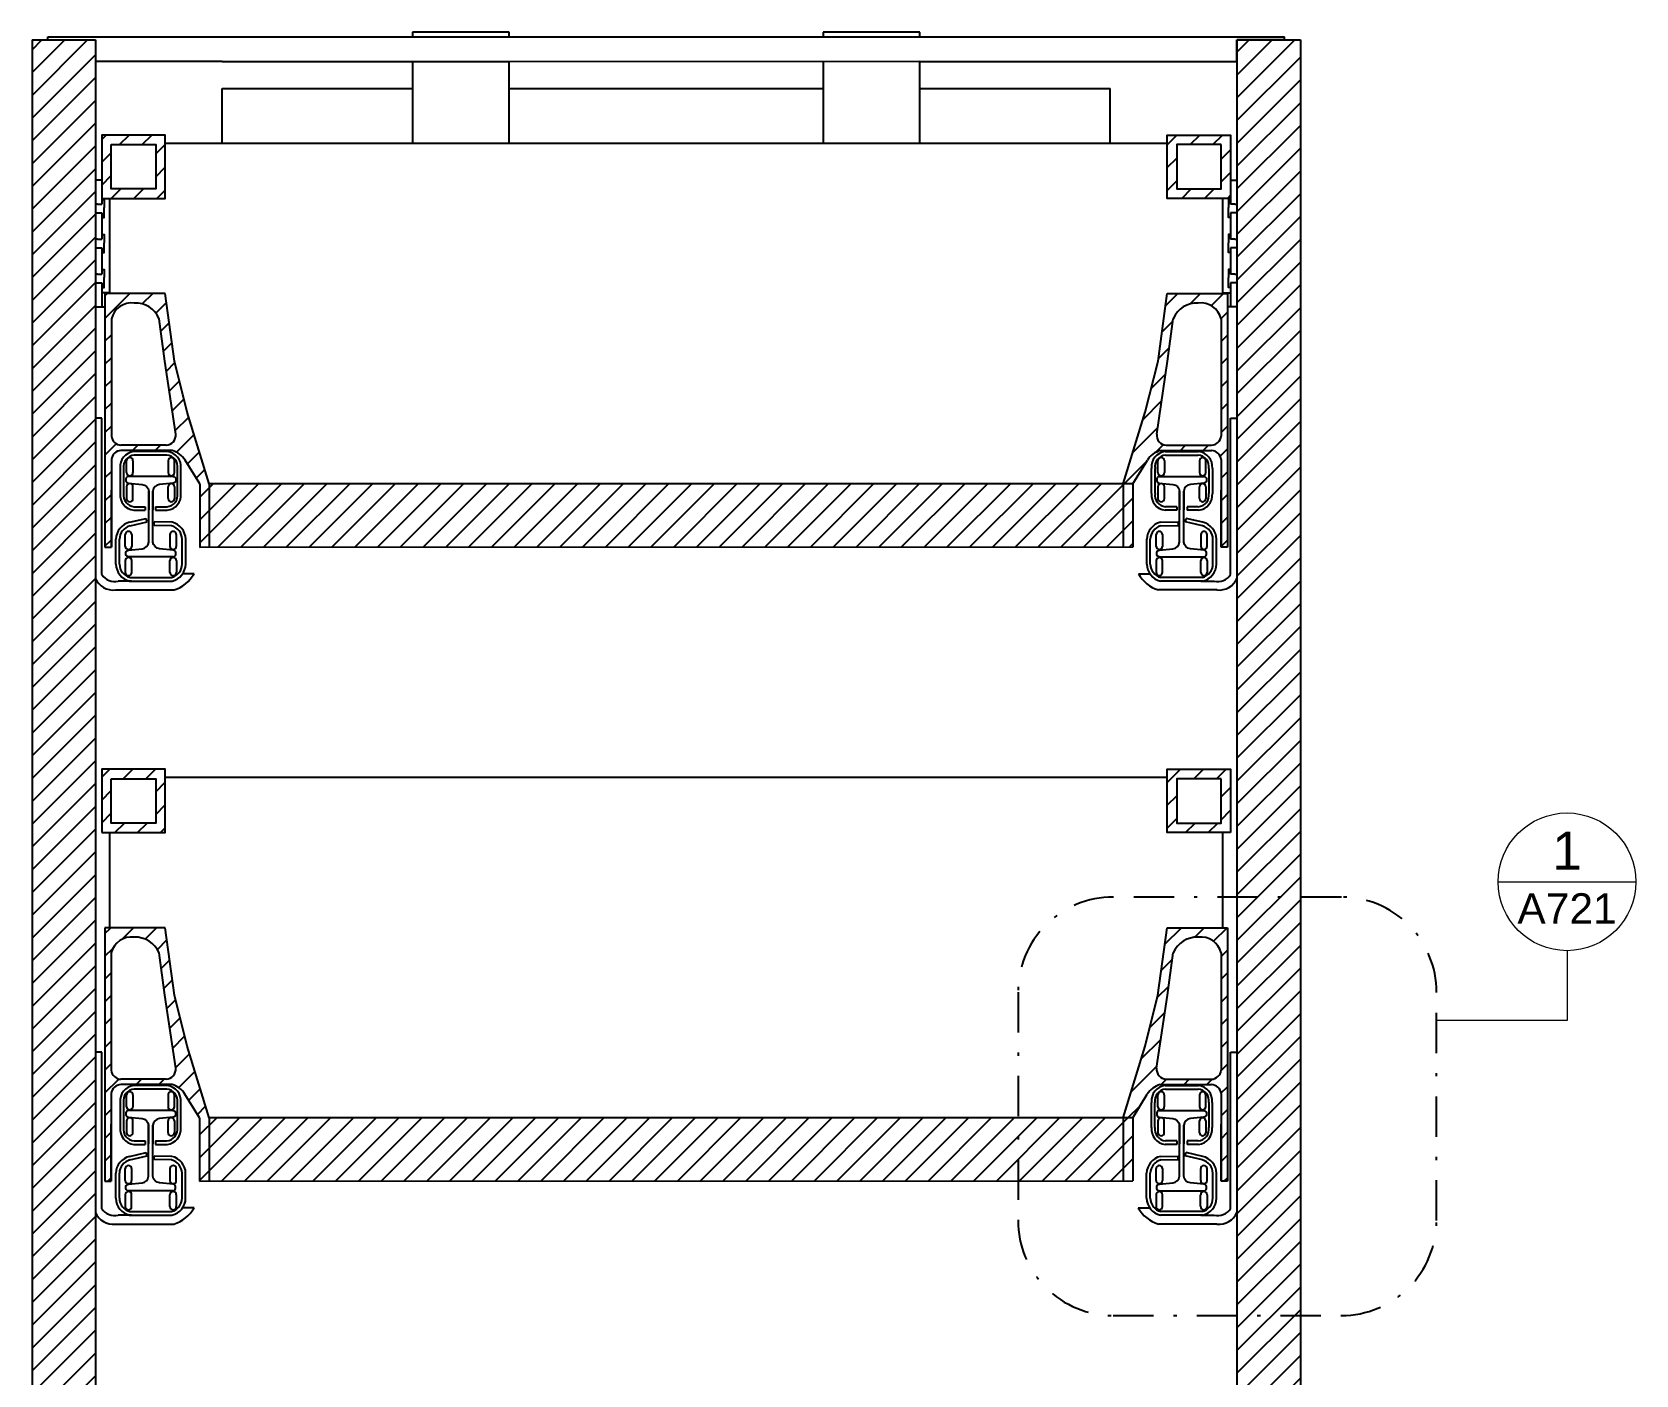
# Model space of a CAD drawing. Header units: millimetres. Extents: x 2635 to 3387, y 827 to 1078.
# Drawn here: x 2817.8 to 2868.4, y 959.9 to 1002.2 of the extents above; entities that cross this region are included whole.
import ezdxf
from ezdxf.enums import TextEntityAlignment as Align

# ---------------------------------------------------------------- set-up
doc = ezdxf.new("R2010")
doc.units = ezdxf.units.MM
doc.linetypes.add('TRATTOPUNTO', pattern=[25.4, 12.7, -6.35, 0, -6.35])
doc.layers.add('A-ANNO-SYMB', color=3, linetype='Continuous', lineweight=15)
for name, color, linetype in [('FINESTRE', 4, 'Continuous'), ('G-ANNO-LOGO', 3, 'Continuous'), ('linee sezionate', 4, 'Continuous'), ('prospetti', 2, 'Continuous'), ('simboli tratteggiati', 1, 'Continuous'), ('viti', 5, 'Continuous')]:
    doc.layers.add(name, color=color, linetype=linetype)
doc.styles.add('ARIAL', font='arial.ttf')
doc.styles.get("Standard").update_dxf_attribs({"font": 'arial.ttf'})

# ---------------------------------------------------------------- blocks, each defined once
blk = doc.blocks.new('DETAGLI')
at = {"layer": 'A-ANNO-SYMB', "linetype": 'Continuous'}
blk.add_line((486.66, 356.17), (504.76, 356.17), dxfattribs=at)
blk.add_circle((495.71, 356.17), 9.05, dxfattribs=at)
for tag, p in [('TAVOLA', (495.71, 362.76)), ('SEZIONE', (495.71, 354.67))]:
    blk.add_attdef(tag, text='', height=5, dxfattribs=at).set_placement(p, align=Align.TOP_CENTER)

msp = doc.modelspace()

# ---------------------------------------------------------------- hatches: boundary and pattern name
at = {"layer": 'G-ANNO-LOGO'}
h = msp.add_hatch(dxfattribs=at)
h.set_pattern_fill('ANSI31', color=256, scale=0.16)
h.paths.add_polyline_path([(2819.844, 1001.989), (2817.846, 1001.989), (2817.846, 921.989), (2819.844, 921.989)])
h = msp.add_hatch(dxfattribs=at)
h.set_pattern_fill('ANSI31', color=256, scale=0.16)
h.paths.add_polyline_path([(2855.846, 918.726), (2855.182, 918.726, -0.414214), (2853.439, 920.469), (2853.439, 921.989), (2852.563, 921.989), (2852.563, 912.972), (2855.846, 912.972)])
h.paths.add_polyline_path([(2823.129, 921.989), (2819.846, 921.989), (2819.846, 912.968), (2823.129, 912.968)])
h.paths.add_polyline_path([(2855.846, 921.989), (2853.439, 921.989), (2853.439, 920.469, 0.414214), (2855.182, 918.726), (2855.846, 918.726)])
h.paths.add_polyline_path([(2855.846, 923.99), (2853.439, 923.99), (2853.439, 921.989), (2855.846, 921.989)])
h.paths.add_polyline_path([(2857.846, 926.398), (2855.846, 926.398), (2855.846, 921.989), (2857.846, 921.989)])
h.paths.add_polyline_path([(2853.439, 923.99), (2819.846, 923.989), (2819.846, 921.989), (2823.129, 921.989), (2853.439, 921.989)])
h.paths.add_polyline_path([(2852.259, 927.989), (2823.432, 927.989), (2823.432, 925.989), (2852.259, 925.999)])
h.paths.add_polyline_path([(2852.252, 947.989), (2823.425, 947.989), (2823.425, 945.989), (2852.252, 945.999)])
h.paths.add_polyline_path([(2848.94, 967.989), (2823.43, 967.989), (2823.43, 965.989), (2848.94, 965.998)])
h.paths.add_polyline_path([(2852.259, 987.989), (2823.432, 987.989), (2823.432, 985.989), (2852.259, 985.999)])
h.paths.add_polyline_path([(2822.045, 998.989), (2820.045, 998.989), (2820.045, 996.989), (2822.045, 996.989)])
h.paths.add_polyline_path([(2821.745, 998.689), (2821.745, 997.289), (2820.345, 997.289), (2820.345, 998.689)], flags=16)
h.paths.add_polyline_path([(2855.645, 998.989), (2853.645, 998.989), (2853.645, 996.989), (2855.645, 996.989), (2855.645, 997.203)])
h.paths.add_polyline_path([(2855.345, 998.689), (2855.345, 997.289), (2853.945, 997.289), (2853.945, 998.689)], flags=16)
h.paths.add_polyline_path([(2853.423, 989.04), (2855.043, 989.04, -0.372092), (2855.345, 988.754), (2855.345, 985.989), (2855.545, 985.989), (2855.545, 993.989), (2853.645, 993.989), (2853.355, 991.856), (2852.954, 990.25), (2852.259, 987.989), (2852.559, 987.989), (2853.019, 988.733, -0.187371)])
h.paths.add_polyline_path([(2853.313, 989.557), (2853.655, 991.856), (2853.837, 993.198, -0.314602), (2854.624, 993.689, -0.378404), (2855.345, 993.198), (2855.345, 989.493, -0.372092), (2855.043, 989.207), (2853.616, 989.207, -0.430278)], flags=16)
h.paths.add_polyline_path([(2852.559, 987.989), (2852.259, 987.989), (2852.259, 985.999), (2852.559, 986)], flags=17)
h.paths.add_polyline_path([(2822.737, 990.25), (2822.336, 991.856), (2822.046, 993.989), (2820.146, 993.989), (2820.146, 985.989), (2820.346, 985.989), (2820.346, 988.754, -0.372092), (2820.649, 989.04), (2822.268, 989.04, -0.18636), (2822.671, 988.736), (2823.132, 987.989), (2823.132, 985.989), (2823.432, 985.989), (2823.432, 987.989)])
h.paths.add_polyline_path([(2822.076, 989.207), (2820.649, 989.207, -0.372092), (2820.346, 989.493), (2820.346, 993.198, -0.378404), (2821.067, 993.689, -0.314602), (2821.854, 993.198), (2822.036, 991.856), (2822.378, 989.557, -0.430278)], flags=16)
h.paths.add_polyline_path([(2855.645, 978.989), (2853.645, 978.989), (2853.645, 976.989), (2855.645, 976.989)])
h.paths.add_polyline_path([(2855.345, 978.689), (2855.345, 977.289), (2853.945, 977.289), (2853.945, 978.689)], flags=16)
h.paths.add_polyline_path([(2822.045, 978.989), (2820.045, 978.989), (2820.045, 976.989), (2822.045, 976.989)])
h.paths.add_polyline_path([(2820.345, 978.689), (2821.745, 978.689), (2821.745, 977.289), (2820.345, 977.289)], flags=16)
h.paths.add_polyline_path([(2822.736, 970.25), (2822.334, 971.856), (2822.045, 973.989), (2820.145, 973.989), (2820.145, 965.989), (2820.345, 965.989), (2820.345, 968.754, -0.372092), (2820.647, 969.04), (2822.266, 969.04, -0.18636), (2822.669, 968.736), (2823.13, 967.989), (2823.13, 965.989), (2823.43, 965.989), (2823.43, 967.989)])
h.paths.add_polyline_path([(2822.074, 969.207), (2820.647, 969.207, -0.372092), (2820.345, 969.493), (2820.345, 973.198, -0.378404), (2821.065, 973.689, -0.314602), (2821.852, 973.198), (2822.034, 971.856), (2822.376, 969.557, -0.430278)], flags=16)
h.paths.add_polyline_path([(2852.257, 967.989), (2848.94, 967.989), (2848.94, 965.998), (2852.257, 965.999)])
h.paths.add_polyline_path([(2852.557, 967.989), (2852.257, 967.989), (2852.257, 965.999), (2852.557, 966)])
h.paths.add_polyline_path([(2855.538, 953.989), (2853.638, 953.989), (2853.348, 951.856), (2852.947, 950.25), (2852.252, 947.989), (2852.552, 947.989), (2853.012, 948.733, -0.187371), (2853.416, 949.04), (2855.007, 949.04, -0.398329), (2855.338, 948.754), (2855.338, 945.989), (2855.538, 945.989)])
h.paths.add_polyline_path([(2853.306, 949.557), (2853.648, 951.856), (2853.83, 953.198, -0.314602), (2854.617, 953.689, -0.378404), (2855.338, 953.198), (2855.338, 949.493, -0.372092), (2855.036, 949.207), (2853.609, 949.207, -0.430278)], flags=16)
h.paths.add_polyline_path([(2852.552, 947.989), (2852.252, 947.989), (2852.252, 947.989), (2852.252, 945.999), (2852.552, 946)])
h.paths.add_polyline_path([(2822.731, 950.25), (2822.329, 951.856), (2822.04, 953.989), (2820.14, 953.989), (2820.14, 945.989), (2820.34, 945.989), (2820.34, 948.754, -0.372092), (2820.642, 949.04), (2822.261, 949.04, -0.18636), (2822.664, 948.736), (2823.125, 947.989), (2823.125, 945.989), (2823.425, 945.989), (2823.425, 947.989)])
h.paths.add_polyline_path([(2822.371, 949.557, -0.430278), (2822.069, 949.207), (2820.642, 949.207, -0.372092), (2820.34, 949.493), (2820.34, 953.198, -0.378404), (2821.06, 953.689, -0.314602), (2821.847, 953.198), (2822.029, 951.856)], flags=16)
h.paths.add_polyline_path([(2822.046, 958.989), (2820.046, 958.989), (2820.046, 956.989), (2822.046, 956.989)])
h.paths.add_polyline_path([(2820.346, 958.689), (2821.746, 958.689), (2821.746, 957.289), (2820.346, 957.289)], flags=16)
h.paths.add_polyline_path([(2855.646, 958.989), (2853.646, 958.989), (2853.646, 956.989), (2855.646, 956.989)])
h.paths.add_polyline_path([(2855.346, 957.289), (2853.946, 957.289), (2853.946, 958.689), (2855.346, 958.689)], flags=16)
h.paths.add_polyline_path([(2855.646, 938.989), (2853.646, 938.989), (2853.646, 936.989), (2855.646, 936.989)])
h.paths.add_polyline_path([(2853.946, 938.689), (2855.346, 938.689), (2855.346, 937.289), (2853.946, 937.289)], flags=16)
h.paths.add_polyline_path([(2822.046, 938.989), (2820.046, 938.989), (2820.046, 936.989), (2822.046, 936.989)])
h.paths.add_polyline_path([(2820.346, 938.689), (2821.746, 938.689), (2821.746, 937.289), (2820.346, 937.289)], flags=16)
h.paths.add_polyline_path([(2822.737, 930.25), (2822.336, 931.856), (2822.046, 933.989), (2820.146, 933.989), (2820.146, 925.989), (2820.346, 925.989), (2820.346, 928.754, -0.372092), (2820.649, 929.04), (2822.268, 929.04, -0.18636), (2822.671, 928.736), (2823.132, 927.989), (2823.132, 925.989), (2823.432, 925.989), (2823.432, 927.989)])
h.paths.add_polyline_path([(2822.076, 929.207), (2820.649, 929.207, -0.372092), (2820.346, 929.493), (2820.346, 933.198, -0.378404), (2821.067, 933.689, -0.314602), (2821.854, 933.198), (2822.036, 931.856), (2822.378, 929.557, -0.430278)], flags=16)
h.paths.add_polyline_path([(2852.559, 927.989), (2852.259, 927.989), (2852.259, 925.999), (2852.559, 926)])
h.paths.add_polyline_path([(2855.545, 933.989), (2853.645, 933.989), (2853.355, 931.856), (2852.954, 930.25), (2852.259, 927.989), (2852.559, 927.989), (2853.019, 928.733, -0.187371), (2853.423, 929.04), (2855.014, 929.04, -0.398329), (2855.345, 928.754), (2855.345, 926.398), (2855.545, 926.398)])
h.paths.add_polyline_path([(2853.313, 929.557), (2853.655, 931.856), (2853.837, 933.198, -0.314602), (2854.624, 933.689, -0.378404), (2855.345, 933.198), (2855.345, 929.493, -0.372092), (2855.043, 929.207), (2853.616, 929.207, -0.430278)], flags=16)
h.paths.add_polyline_path([(2857.846, 961.756), (2855.845, 961.756), (2855.846, 926.398), (2857.846, 926.398)])
h.paths.add_polyline_path([(2857.846, 974.956), (2855.845, 974.956), (2855.845, 961.756), (2857.846, 961.756)])
h.paths.add_polyline_path([(2857.846, 1001.989), (2855.846, 1001.989), (2855.846, 1001.313), (2855.844, 997.455), (2855.844, 990.062), (2855.845, 990.062), (2855.845, 985.008), (2855.845, 974.956), (2857.846, 974.956)])
h = msp.add_hatch(dxfattribs=at)
h.set_pattern_fill('ANSI31', color=256, scale=0.16)
h.paths.add_polyline_path([(2855.543, 973.989), (2853.643, 973.989), (2853.353, 971.856), (2852.952, 970.25), (2852.257, 967.989), (2852.557, 967.989), (2853.017, 968.733, -0.187371), (2853.421, 969.04), (2855.012, 969.04, -0.398329), (2855.343, 968.754), (2855.343, 965.989), (2855.543, 965.989)])
h.paths.add_polyline_path([(2853.311, 969.557), (2853.653, 971.856), (2853.835, 973.198, -0.314602), (2854.622, 973.689, -0.378404), (2855.343, 973.198), (2855.343, 969.493, -0.372092), (2855.041, 969.207), (2853.643, 969.207, -0.457628)], flags=16)

# ---------------------------------------------------------------- linework, layer by layer
for p, q in [((2855.846, 1001.989), (2857.846, 1001.989)), ((2819.846, 990.062), (2819.846, 985.008)), ((2819.846, 990.062), (2819.846, 985.008)), ((2855.845, 990.062), (2855.845, 985.008)), ((2855.845, 990.062), (2855.845, 985.008)), ((2855.843, 970.062), (2855.843, 965.008)), ((2855.843, 970.062), (2855.843, 965.008))]:
    msp.add_line(p, q)
at = {"layer": 'A-ANNO-SYMB'}
for p, q in [((2866.255, 973.263), (2866.255, 971.063)), ((2866.255, 971.063), (2862.14, 971.063))]:
    msp.add_line(p, q, dxfattribs=at)
at = {"layer": 'FINESTRE'}
for p, q in [((2822.11, 989.009), (2821.055, 989.009)), ((2822.096, 988.897), (2821.068, 988.897)), ((2853.582, 989.009), (2854.636, 989.009)), ((2853.595, 988.897), (2854.623, 988.897)), ((2820.622, 988.477), (2820.622, 987.688)), ((2820.734, 988.475), (2820.734, 987.689)), ((2820.827, 988.342), (2820.827, 988.714)), ((2821.029, 988.714), (2821.029, 988.342)), ((2822.135, 988.714), (2822.135, 988.342)), ((2822.338, 988.342), (2822.338, 988.714)), ((2822.43, 987.689), (2822.43, 988.475)), ((2822.542, 987.688), (2822.542, 988.477)), ((2853.149, 987.688), (2853.149, 988.477)), ((2853.261, 987.689), (2853.261, 988.475)), ((2853.353, 988.342), (2853.353, 988.714)), ((2853.556, 988.714), (2853.556, 988.342)), ((2854.662, 988.714), (2854.662, 988.342)), ((2854.865, 988.342), (2854.865, 988.714)), ((2854.957, 988.475), (2854.957, 987.689)), ((2855.069, 988.477), (2855.069, 987.688)), ((2820.827, 987.894), (2820.827, 987.522)), ((2821.029, 987.522), (2821.029, 987.894)), ((2822.135, 987.522), (2822.135, 987.894)), ((2822.338, 987.894), (2822.338, 987.522)), ((2853.353, 987.894), (2853.353, 987.522)), ((2853.556, 987.522), (2853.556, 987.894)), ((2854.662, 987.522), (2854.662, 987.894)), ((2854.865, 987.894), (2854.865, 987.522)), ((2820.923, 986.775), (2821.448, 986.899)), ((2821.055, 987.155), (2821.413, 987.155)), ((2821.068, 987.267), (2821.413, 987.267)), ((2821.413, 987.267), (2821.413, 987.155)), ((2821.473, 986.79), (2821.448, 986.899)), ((2821.742, 987.267), (2822.096, 987.267)), ((2821.742, 987.267), (2821.742, 987.155)), ((2821.742, 987.155), (2822.11, 987.155)), ((2853.949, 987.155), (2853.582, 987.155)), ((2853.949, 987.267), (2853.595, 987.267)), ((2853.949, 987.267), (2853.949, 987.155)), ((2854.218, 986.79), (2854.244, 986.899)), ((2854.769, 986.775), (2854.244, 986.899)), ((2854.623, 987.267), (2854.278, 987.267)), ((2854.278, 987.267), (2854.278, 987.155)), ((2854.636, 987.155), (2854.278, 987.155)), ((2820.786, 986.016), (2820.786, 986.388)), ((2820.936, 986.664), (2821.473, 986.79)), ((2820.989, 986.388), (2820.989, 986.016)), ((2821.694, 986.676), (2821.697, 986.787)), ((2822.246, 986.664), (2821.694, 986.676)), ((2822.26, 986.775), (2821.697, 986.787)), ((2822.193, 986.388), (2822.193, 986.016)), ((2822.396, 986.016), (2822.396, 986.388)), ((2853.296, 986.016), (2853.296, 986.388)), ((2853.432, 986.775), (2853.994, 986.787)), ((2853.445, 986.664), (2853.997, 986.676)), ((2853.498, 986.388), (2853.498, 986.016)), ((2853.997, 986.676), (2853.994, 986.787)), ((2854.755, 986.664), (2854.218, 986.79)), ((2854.702, 986.388), (2854.702, 986.016)), ((2854.905, 986.016), (2854.905, 986.388)), ((2820.49, 985.454), (2820.49, 986.243)), ((2820.602, 985.455), (2820.602, 986.241)), ((2822.58, 985.455), (2822.58, 986.241)), ((2822.692, 985.454), (2822.692, 986.243)), ((2852.999, 985.454), (2852.999, 986.243)), ((2853.111, 985.455), (2853.111, 986.241)), ((2855.089, 985.455), (2855.089, 986.241)), ((2855.201, 985.454), (2855.201, 986.243)), ((2820.786, 985.567), (2820.786, 985.195)), ((2820.989, 985.195), (2820.989, 985.567)), ((2822.193, 985.195), (2822.193, 985.567)), ((2822.396, 985.567), (2822.396, 985.195)), ((2853.296, 985.567), (2853.296, 985.195)), ((2853.498, 985.195), (2853.498, 985.567)), ((2854.702, 985.195), (2854.702, 985.567)), ((2854.905, 985.567), (2854.905, 985.195)), ((2820.923, 984.921), (2822.26, 984.921)), ((2820.936, 985.033), (2822.246, 985.033)), ((2854.769, 984.921), (2853.432, 984.921)), ((2854.755, 985.033), (2853.445, 985.033)), ((2820.825, 968.342), (2820.825, 968.714)), ((2821.027, 968.714), (2821.027, 968.342)), ((2822.108, 969.009), (2821.053, 969.009)), ((2822.094, 968.897), (2821.067, 968.897)), ((2822.134, 968.714), (2822.134, 968.342)), ((2822.336, 968.342), (2822.336, 968.714)), ((2853.351, 968.342), (2853.351, 968.714)), ((2853.554, 968.714), (2853.554, 968.342)), ((2853.58, 969.009), (2854.635, 969.009)), ((2853.593, 968.897), (2854.621, 968.897)), ((2854.66, 968.714), (2854.66, 968.342)), ((2854.863, 968.342), (2854.863, 968.714)), ((2820.62, 968.477), (2820.62, 967.688)), ((2820.732, 968.475), (2820.732, 967.689)), ((2822.428, 967.689), (2822.428, 968.475)), ((2822.54, 967.688), (2822.54, 968.477)), ((2853.147, 967.688), (2853.147, 968.477)), ((2853.259, 967.689), (2853.259, 968.475)), ((2854.955, 968.475), (2854.955, 967.689)), ((2855.067, 968.477), (2855.067, 967.688)), ((2820.825, 967.894), (2820.825, 967.522)), ((2821.027, 967.522), (2821.027, 967.894)), ((2822.134, 967.522), (2822.134, 967.894)), ((2822.336, 967.894), (2822.336, 967.522)), ((2853.351, 967.894), (2853.351, 967.522)), ((2853.554, 967.522), (2853.554, 967.894)), ((2854.66, 967.522), (2854.66, 967.894)), ((2854.863, 967.894), (2854.863, 967.522)), ((2821.053, 967.155), (2821.411, 967.155)), ((2821.067, 967.267), (2821.411, 967.267)), ((2821.411, 967.267), (2821.411, 967.155)), ((2821.74, 967.267), (2822.094, 967.267)), ((2821.74, 967.267), (2821.74, 967.155)), ((2821.74, 967.155), (2822.108, 967.155)), ((2853.947, 967.155), (2853.58, 967.155)), ((2853.947, 967.267), (2853.593, 967.267)), ((2853.947, 967.267), (2853.947, 967.155)), ((2854.621, 967.267), (2854.276, 967.267)), ((2854.276, 967.267), (2854.276, 967.155)), ((2854.635, 967.155), (2854.276, 967.155)), ((2820.921, 966.775), (2821.446, 966.899)), ((2820.934, 966.664), (2821.471, 966.79)), ((2821.471, 966.79), (2821.446, 966.899)), ((2821.692, 966.676), (2821.695, 966.787)), ((2822.244, 966.664), (2821.692, 966.676)), ((2822.258, 966.775), (2821.695, 966.787)), ((2853.43, 966.775), (2853.992, 966.787)), ((2853.443, 966.664), (2853.995, 966.676)), ((2853.995, 966.676), (2853.992, 966.787)), ((2854.216, 966.79), (2854.242, 966.899)), ((2854.753, 966.664), (2854.216, 966.79)), ((2854.767, 966.775), (2854.242, 966.899)), ((2820.488, 965.454), (2820.488, 966.243)), ((2820.6, 965.455), (2820.6, 966.241)), ((2820.785, 966.016), (2820.785, 966.388)), ((2820.987, 966.388), (2820.987, 966.016)), ((2822.191, 966.388), (2822.191, 966.016)), ((2822.394, 966.016), (2822.394, 966.388)), ((2822.578, 965.455), (2822.578, 966.241)), ((2822.69, 965.454), (2822.69, 966.243)), ((2852.997, 965.454), (2852.997, 966.243)), ((2853.109, 965.455), (2853.109, 966.241)), ((2853.294, 966.016), (2853.294, 966.388)), ((2853.496, 966.388), (2853.496, 966.016)), ((2854.7, 966.388), (2854.7, 966.016)), ((2854.903, 966.016), (2854.903, 966.388)), ((2855.087, 965.455), (2855.087, 966.241)), ((2855.199, 965.454), (2855.199, 966.243)), ((2820.785, 965.567), (2820.785, 965.195)), ((2820.987, 965.195), (2820.987, 965.567)), ((2822.191, 965.195), (2822.191, 965.567)), ((2822.394, 965.567), (2822.394, 965.195)), ((2853.294, 965.567), (2853.294, 965.195)), ((2853.496, 965.195), (2853.496, 965.567)), ((2854.7, 965.195), (2854.7, 965.567)), ((2854.903, 965.567), (2854.903, 965.195)), ((2820.921, 964.922), (2822.258, 964.922)), ((2820.934, 965.033), (2822.244, 965.033)), ((2854.767, 964.922), (2853.43, 964.922)), ((2854.753, 965.033), (2853.443, 965.033))]:
    msp.add_line(p, q, dxfattribs=at)
for points in [[(2822.297, 988.224), (2820.885, 988.224, 0.339063), (2820.807, 988.152), (2820.807, 988.084, 0.339063), (2820.885, 988.012), (2821.315, 987.967, -0.363464), (2821.524, 987.76), (2821.524, 987.168)], [(2822.297, 988.224, -0.339063), (2822.375, 988.152), (2822.375, 988.084, -0.339063), (2822.297, 988.012), (2821.868, 987.967, 0.363464), (2821.658, 987.76), (2821.658, 987.168)], [(2853.394, 988.224, 0.339063), (2853.317, 988.152), (2853.317, 988.084, 0.339063), (2853.394, 988.012), (2853.824, 987.967, -0.363464), (2854.033, 987.76), (2854.033, 987.168)], [(2853.394, 988.224), (2854.806, 988.224, -0.339063), (2854.884, 988.152), (2854.884, 988.084, -0.339063), (2854.806, 988.012), (2854.377, 987.967, 0.363464), (2854.167, 987.76), (2854.167, 987.168)], [(2822.297, 985.685), (2820.885, 985.685, -0.339063), (2820.807, 985.758), (2820.807, 985.825, -0.339063), (2820.885, 985.897), (2821.315, 985.942, 0.363464), (2821.524, 986.149), (2821.524, 987.76)], [(2822.297, 985.685, 0.339063), (2822.375, 985.758), (2822.375, 985.825, 0.339063), (2822.297, 985.897), (2821.868, 985.942, -0.363464), (2821.658, 986.149), (2821.658, 987.76)], [(2853.394, 985.685, -0.339063), (2853.317, 985.758), (2853.317, 985.825, -0.339063), (2853.394, 985.897), (2853.824, 985.942, 0.363464), (2854.033, 986.149), (2854.033, 987.76)], [(2853.394, 985.685), (2854.806, 985.685, 0.339063), (2854.884, 985.758), (2854.884, 985.825, 0.339063), (2854.806, 985.897), (2854.377, 985.942, -0.363464), (2854.167, 986.149), (2854.167, 987.76)], [(2822.295, 968.224), (2820.883, 968.224, 0.339063), (2820.806, 968.152), (2820.806, 968.084, 0.339063), (2820.883, 968.012), (2821.313, 967.967, -0.363464), (2821.522, 967.76), (2821.522, 967.168)], [(2822.295, 968.224, -0.339063), (2822.373, 968.152), (2822.373, 968.084, -0.339063), (2822.295, 968.012), (2821.866, 967.967, 0.363464), (2821.656, 967.76), (2821.656, 967.168)], [(2853.392, 968.224, 0.339063), (2853.315, 968.152), (2853.315, 968.084, 0.339063), (2853.392, 968.012), (2853.822, 967.967, -0.363464), (2854.031, 967.76), (2854.031, 967.168)], [(2853.392, 968.224), (2854.804, 968.224, -0.339063), (2854.882, 968.152), (2854.882, 968.084, -0.339063), (2854.804, 968.012), (2854.375, 967.967, 0.363464), (2854.165, 967.76), (2854.165, 967.168)], [(2822.295, 965.685), (2820.883, 965.685, -0.339063), (2820.806, 965.758), (2820.806, 965.825, -0.339063), (2820.883, 965.897), (2821.313, 965.942, 0.363464), (2821.522, 966.149), (2821.522, 967.76)], [(2822.295, 965.685, 0.339063), (2822.373, 965.758), (2822.373, 965.825, 0.339063), (2822.295, 965.897), (2821.866, 965.942, -0.363464), (2821.656, 966.149), (2821.656, 967.76)], [(2853.392, 965.685, -0.339063), (2853.315, 965.758), (2853.315, 965.825, -0.339063), (2853.392, 965.897), (2853.822, 965.942, 0.363464), (2854.031, 966.149), (2854.031, 967.76)], [(2853.392, 965.685), (2854.804, 965.685, 0.339063), (2854.882, 965.758), (2854.882, 965.825, 0.339063), (2854.804, 965.897), (2854.375, 965.942, -0.363464), (2854.165, 966.149), (2854.165, 967.76)]]:
    msp.add_lwpolyline(points, format="xyb", dxfattribs=at)
for centre, radius, start, end in [((2820.985, 993.036), 0.658, 82.8301, 165.7375), ((2821.109, 992.88), 0.81, 23.11, 92.9647), ((2854.582, 992.88), 0.81, 87.0353, 156.89), ((2854.707, 993.036), 0.658, 14.2625, 97.1699), ((2820.663, 989.525), 0.318, 185.7427, 267.382), ((2822.061, 989.525), 0.318, 272.618, 5.7427), ((2853.63, 989.525), 0.318, 174.2573, 267.382), ((2855.028, 989.525), 0.318, 272.618, 354.2573), ((2820.663, 988.723), 0.318, 92.618, 174.2573), ((2821.11, 988.522), 0.49, 96.5214, 185.3205), ((2821.095, 988.533), 0.365, 94.1194, 189.1215), ((2822.07, 988.533), 0.365, 350.8785, 85.8806), ((2822.07, 988.533), 0.365, 350.8785, 85.8806), ((2822.054, 988.522), 0.49, 354.6795, 83.4786), ((2822.054, 988.522), 0.49, 354.6795, 83.4786), ((2822.075, 988.366), 0.701, 31.8058, 74.032), ((2853.616, 988.366), 0.701, 105.968, 148.1942), ((2853.637, 988.522), 0.49, 96.5214, 185.3205), ((2853.637, 988.522), 0.49, 96.5214, 185.3205), ((2853.622, 988.533), 0.365, 94.1194, 189.1215), ((2853.622, 988.533), 0.365, 94.1194, 189.1215), ((2854.596, 988.533), 0.365, 350.8785, 85.8806), ((2854.581, 988.522), 0.49, 354.6795, 83.4786), ((2855.028, 988.723), 0.318, 5.7427, 87.382), ((2820.928, 988.714), 0.101, 0, 180), ((2822.237, 988.714), 0.101, 0, 180), ((2853.455, 988.714), 0.101, 0, 180), ((2854.763, 988.714), 0.101, 0, 180), ((2820.928, 988.342), 0.101, 180, 0), ((2820.928, 987.894), 0.101, 0, 180), ((2822.237, 988.342), 0.101, 180, 0), ((2822.237, 987.894), 0.101, 0, 180), ((2853.455, 988.342), 0.101, 180, 0), ((2853.455, 987.894), 0.101, 0, 180), ((2854.763, 988.342), 0.101, 180, 0), ((2854.763, 987.894), 0.101, 0, 180), ((2821.11, 987.642), 0.49, 174.6795, 263.4786), ((2821.095, 987.631), 0.365, 170.8785, 265.8806), ((2820.928, 987.522), 0.101, 180, 0), ((2822.07, 987.631), 0.365, 274.1194, 9.1215), ((2822.054, 987.642), 0.49, 276.5214, 5.3205), ((2822.237, 987.522), 0.101, 180, 0), ((2853.637, 987.642), 0.49, 174.6795, 263.4786), ((2853.622, 987.631), 0.365, 170.8785, 265.8806), ((2853.455, 987.522), 0.101, 180, 0), ((2854.596, 987.631), 0.365, 274.1194, 9.1215), ((2854.581, 987.642), 0.49, 276.5214, 5.3205), ((2854.763, 987.522), 0.101, 180, 0), ((2821.051, 986.229), 0.561, 103.2585, 178.5835), ((2821.051, 986.229), 0.449, 104.8238, 178.4171), ((2820.888, 986.388), 0.101, 0, 180), ((2822.294, 986.388), 0.101, 0, 180), ((2822.131, 986.229), 0.449, 1.5829, 75.1762), ((2822.131, 986.229), 0.561, 1.4165, 76.7415), ((2853.56, 986.229), 0.561, 103.2585, 178.5835), ((2853.56, 986.229), 0.449, 104.8238, 178.4171), ((2853.397, 986.388), 0.101, 0, 180), ((2854.804, 986.388), 0.101, 0, 180), ((2854.64, 986.229), 0.449, 1.5829, 75.1762), ((2854.64, 986.229), 0.561, 1.4165, 76.7415), ((2820.888, 986.016), 0.101, 180, 0), ((2822.294, 986.016), 0.101, 180, 0), ((2853.397, 986.016), 0.101, 180, 0), ((2854.804, 986.016), 0.101, 180, 0), ((2821.051, 985.468), 0.561, 181.4165, 256.7415), ((2821.051, 985.468), 0.449, 181.5829, 255.1762), ((2820.888, 985.567), 0.101, 0, 180), ((2822.294, 985.567), 0.101, 0, 180), ((2822.131, 985.468), 0.449, 284.8238, 358.4171), ((2822.131, 985.468), 0.561, 283.2585, 358.5835), ((2853.56, 985.468), 0.561, 181.4165, 256.7415), ((2853.56, 985.468), 0.449, 181.5829, 255.1762), ((2853.397, 985.567), 0.101, 0, 180), ((2854.804, 985.567), 0.101, 0, 180), ((2854.64, 985.468), 0.449, 284.8238, 358.4171), ((2854.64, 985.468), 0.561, 283.2585, 358.5835), ((2820.888, 985.195), 0.101, 180, 0), ((2822.294, 985.195), 0.101, 180, 0), ((2853.397, 985.195), 0.101, 180, 0), ((2854.804, 985.195), 0.101, 180, 0), ((2820.983, 973.036), 0.658, 82.8301, 165.7375), ((2821.107, 972.88), 0.81, 23.11, 92.9647), ((2854.581, 972.88), 0.81, 87.0353, 156.89), ((2854.705, 973.036), 0.658, 14.2625, 97.1699), ((2820.661, 969.525), 0.318, 185.7427, 267.382), ((2822.059, 969.525), 0.318, 272.618, 5.7427), ((2853.628, 969.525), 0.318, 174.2573, 267.382), ((2855.026, 969.525), 0.318, 272.618, 354.2573), ((2820.661, 968.723), 0.318, 92.618, 174.2573), ((2821.109, 968.522), 0.49, 96.5214, 185.3205), ((2821.093, 968.533), 0.365, 94.1194, 189.1215), ((2820.926, 968.714), 0.101, 0, 180), ((2822.068, 968.533), 0.365, 350.8785, 85.8806), ((2822.068, 968.533), 0.365, 350.8785, 85.8806), ((2822.052, 968.522), 0.49, 354.6795, 83.4786), ((2822.052, 968.522), 0.49, 354.6795, 83.4786), ((2822.235, 968.714), 0.101, 0, 180), ((2822.073, 968.366), 0.701, 31.8058, 74.032), ((2853.614, 968.366), 0.701, 105.968, 148.1942), ((2853.635, 968.522), 0.49, 96.5214, 185.3205), ((2853.635, 968.522), 0.49, 96.5214, 185.3205), ((2853.62, 968.533), 0.365, 94.1194, 189.1215), ((2853.62, 968.533), 0.365, 94.1194, 189.1215), ((2853.453, 968.714), 0.101, 0, 180), ((2854.595, 968.533), 0.365, 350.8785, 85.8806), ((2854.579, 968.522), 0.49, 354.6795, 83.4786), ((2854.762, 968.714), 0.101, 0, 180), ((2855.026, 968.723), 0.318, 5.7427, 87.382), ((2820.926, 968.342), 0.101, 180, 0), ((2822.235, 968.342), 0.101, 180, 0), ((2853.453, 968.342), 0.101, 180, 0), ((2854.762, 968.342), 0.101, 180, 0), ((2821.109, 967.642), 0.49, 174.6795, 263.4786), ((2821.093, 967.631), 0.365, 170.8785, 265.8806), ((2820.926, 967.894), 0.101, 0, 180), ((2822.068, 967.631), 0.365, 274.1194, 9.1215), ((2822.052, 967.642), 0.49, 276.5214, 5.3205), ((2822.235, 967.894), 0.101, 0, 180), ((2853.635, 967.642), 0.49, 174.6795, 263.4786), ((2853.62, 967.631), 0.365, 170.8785, 265.8806), ((2853.453, 967.894), 0.101, 0, 180), ((2854.595, 967.631), 0.365, 274.1194, 9.1215), ((2854.579, 967.642), 0.49, 276.5214, 5.3205), ((2854.762, 967.894), 0.101, 0, 180), ((2820.926, 967.522), 0.101, 180, 0), ((2822.235, 967.522), 0.101, 180, 0), ((2853.453, 967.522), 0.101, 180, 0), ((2854.762, 967.522), 0.101, 180, 0), ((2821.049, 966.229), 0.561, 103.2585, 178.5835), ((2821.049, 966.229), 0.449, 104.8238, 178.4171), ((2822.129, 966.229), 0.449, 1.5829, 75.1762), ((2822.129, 966.229), 0.561, 1.4165, 76.7415), ((2853.558, 966.229), 0.561, 103.2585, 178.5835), ((2853.558, 966.229), 0.449, 104.8238, 178.4171), ((2854.638, 966.229), 0.449, 1.5829, 75.1762), ((2854.638, 966.229), 0.561, 1.4165, 76.7415), ((2820.886, 966.388), 0.101, 0, 180), ((2822.293, 966.388), 0.101, 0, 180), ((2853.395, 966.388), 0.101, 0, 180), ((2854.802, 966.388), 0.101, 0, 180), ((2820.886, 966.016), 0.101, 180, 0), ((2820.886, 965.567), 0.101, 0, 180), ((2822.293, 966.016), 0.101, 180, 0), ((2822.293, 965.567), 0.101, 0, 180), ((2853.395, 966.016), 0.101, 180, 0), ((2853.395, 965.567), 0.101, 0, 180), ((2854.802, 966.016), 0.101, 180, 0), ((2854.802, 965.567), 0.101, 0, 180), ((2821.049, 965.468), 0.561, 181.4165, 256.7415), ((2821.049, 965.468), 0.449, 181.5829, 255.1762), ((2820.886, 965.195), 0.101, 180, 0), ((2822.293, 965.195), 0.101, 180, 0), ((2822.129, 965.468), 0.449, 284.8238, 358.4171), ((2822.129, 965.468), 0.561, 283.2585, 358.5835), ((2853.558, 965.468), 0.561, 181.4165, 256.7415), ((2853.558, 965.468), 0.449, 181.5829, 255.1762), ((2853.395, 965.195), 0.101, 180, 0), ((2854.802, 965.195), 0.101, 180, 0), ((2854.638, 965.468), 0.449, 284.8238, 358.4171), ((2854.638, 965.468), 0.561, 283.2585, 358.5835)]:
    msp.add_arc(centre, radius, start, end, dxfattribs=at)
at = {"layer": 'linee sezionate'}
for p, q in [((2817.846, 1001.989), (2817.846, 921.989)), ((2817.846, 1001.989), (2819.844, 1001.989)), ((2819.844, 1001.989), (2819.844, 921.989)), ((2855.846, 1001.989), (2855.844, 997.455)), ((2855.846, 1001.989), (2857.846, 1001.989)), ((2857.846, 1001.989), (2857.846, 921.989)), ((2855.844, 997.455), (2855.846, 921.989)), ((2820.146, 993.989), (2820.146, 985.989)), ((2822.046, 993.989), (2820.146, 993.989)), ((2820.146, 993.989), (2820.146, 985.989)), ((2822.046, 993.989), (2820.146, 993.989)), ((2822.336, 991.856), (2822.046, 993.989)), ((2822.336, 991.856), (2822.046, 993.989)), ((2853.355, 991.856), (2853.645, 993.989)), ((2853.355, 991.856), (2853.645, 993.989)), ((2853.645, 993.989), (2855.545, 993.989)), ((2853.645, 993.989), (2855.545, 993.989)), ((2855.545, 993.989), (2855.545, 985.989)), ((2855.545, 993.989), (2855.545, 985.989)), ((2820.346, 993.198), (2820.346, 989.493)), ((2822.036, 991.856), (2821.854, 993.198)), ((2853.655, 991.856), (2853.837, 993.198)), ((2855.345, 993.198), (2855.345, 989.493)), ((2822.378, 989.557), (2822.036, 991.856)), ((2822.737, 990.25), (2822.336, 991.856)), ((2822.737, 990.25), (2822.336, 991.856)), ((2852.954, 990.25), (2853.355, 991.856)), ((2852.954, 990.25), (2853.355, 991.856)), ((2853.313, 989.557), (2853.655, 991.856)), ((2823.432, 987.989), (2822.737, 990.25)), ((2823.432, 987.989), (2822.737, 990.25)), ((2852.259, 987.989), (2852.954, 990.25)), ((2852.259, 987.989), (2852.954, 990.25)), ((2822.076, 989.207), (2820.649, 989.207)), ((2822.268, 989.04), (2820.649, 989.04)), ((2853.423, 989.04), (2855.043, 989.04)), ((2853.616, 989.207), (2855.043, 989.207)), ((2820.346, 988.754), (2820.346, 985.989)), ((2823.132, 987.989), (2822.671, 988.736)), ((2852.559, 987.989), (2853.02, 988.736)), ((2855.345, 988.754), (2855.345, 985.989)), ((2823.132, 987.989), (2823.132, 985.989)), ((2823.132, 987.989), (2823.132, 986)), ((2852.559, 987.989), (2823.43, 987.989)), ((2823.432, 987.989), (2823.432, 985.989)), ((2823.432, 987.989), (2823.432, 985.999)), ((2852.259, 987.989), (2852.259, 985.989)), ((2852.259, 987.989), (2852.259, 985.999)), ((2852.559, 987.989), (2852.559, 985.989)), ((2852.559, 987.989), (2852.559, 986)), ((2820.346, 985.989), (2820.346, 987.789)), ((2855.345, 985.989), (2855.345, 987.789)), ((2820.146, 985.989), (2820.346, 985.989)), ((2820.146, 985.989), (2820.346, 985.989)), ((2823.13, 985.989), (2852.559, 986)), ((2855.545, 985.989), (2855.345, 985.989)), ((2855.545, 985.989), (2855.345, 985.989)), ((2820.145, 973.989), (2820.145, 965.989)), ((2822.045, 973.989), (2820.145, 973.989)), ((2820.145, 973.989), (2820.145, 965.989)), ((2822.045, 973.989), (2820.145, 973.989)), ((2822.334, 971.856), (2822.045, 973.989)), ((2822.334, 971.856), (2822.045, 973.989)), ((2853.353, 971.856), (2853.643, 973.989)), ((2853.353, 971.856), (2853.643, 973.989)), ((2853.643, 973.989), (2855.543, 973.989)), ((2853.643, 973.989), (2855.543, 973.989)), ((2855.543, 973.989), (2855.543, 965.989)), ((2855.543, 973.989), (2855.543, 965.989)), ((2820.345, 973.198), (2820.345, 969.493)), ((2822.034, 971.856), (2821.852, 973.198)), ((2853.653, 971.856), (2853.835, 973.198)), ((2855.343, 973.198), (2855.343, 969.493)), ((2822.376, 969.557), (2822.034, 971.856)), ((2822.736, 970.25), (2822.334, 971.856)), ((2822.736, 970.25), (2822.334, 971.856)), ((2852.952, 970.25), (2853.353, 971.856)), ((2852.952, 970.25), (2853.353, 971.856)), ((2853.311, 969.557), (2853.653, 971.856)), ((2823.43, 967.989), (2822.736, 970.25)), ((2823.43, 967.989), (2822.736, 970.25)), ((2852.257, 967.989), (2852.952, 970.25)), ((2852.257, 967.989), (2852.952, 970.25)), ((2822.074, 969.207), (2820.647, 969.207)), ((2853.614, 969.207), (2855.041, 969.207)), ((2820.345, 968.754), (2820.345, 965.989)), ((2822.266, 969.04), (2820.647, 969.04)), ((2823.13, 967.989), (2822.669, 968.736)), ((2852.557, 967.989), (2853.018, 968.736)), ((2853.421, 969.04), (2855.041, 969.04)), ((2855.343, 968.754), (2855.343, 965.989)), ((2820.345, 965.989), (2820.345, 967.789)), ((2823.13, 967.989), (2823.13, 965.989)), ((2823.13, 967.989), (2823.13, 966)), ((2852.557, 967.989), (2823.43, 967.989)), ((2823.43, 967.989), (2823.43, 965.989)), ((2823.43, 967.989), (2823.43, 965.999)), ((2852.257, 967.989), (2852.257, 965.999)), ((2852.257, 967.989), (2852.257, 965.999)), ((2852.557, 967.989), (2852.557, 966)), ((2852.557, 967.989), (2852.557, 966)), ((2855.343, 965.989), (2855.343, 967.789)), ((2820.145, 965.989), (2820.345, 965.989)), ((2820.145, 965.989), (2820.345, 965.989)), ((2823.13, 965.989), (2852.557, 966)), ((2855.543, 965.989), (2855.343, 965.989)), ((2855.543, 965.989), (2855.343, 965.989))]:
    msp.add_line(p, q, dxfattribs=at)
for points in [[(2820.045, 996.989), (2822.045, 996.989), (2822.045, 998.989), (2820.045, 998.989)], [(2855.645, 996.989), (2853.645, 996.989), (2853.645, 998.989), (2855.645, 998.989)], [(2820.345, 998.689), (2821.745, 998.689), (2821.745, 997.289), (2820.345, 997.289)], [(2855.345, 998.689), (2853.945, 998.689), (2853.945, 997.289), (2855.345, 997.289)], [(2820.045, 976.989), (2822.045, 976.989), (2822.045, 978.989), (2820.045, 978.989)], [(2855.645, 976.989), (2853.645, 976.989), (2853.645, 978.989), (2855.645, 978.989)], [(2820.345, 978.689), (2821.745, 978.689), (2821.745, 977.289), (2820.345, 977.289)], [(2855.345, 978.689), (2853.945, 978.689), (2853.945, 977.289), (2855.345, 977.289)]]:
    msp.add_lwpolyline(points, close=True, dxfattribs=at)
at = {"layer": 'prospetti'}
for p, q in [((2823.844, 998.739), (2823.844, 1000.459)), ((2823.844, 1000.459), (2829.844, 1000.459)), ((2832.889, 1000.459), (2842.798, 1000.459)), ((2845.844, 1000.459), (2851.844, 1000.459)), ((2851.844, 998.739), (2851.844, 1000.459)), ((2822.045, 998.739), (2853.645, 998.739)), ((2820.294, 993.989), (2820.294, 996.989)), ((2855.396, 993.989), (2855.396, 996.989)), ((2822.045, 978.739), (2853.645, 978.739)), ((2820.295, 973.989), (2820.295, 976.989)), ((2855.395, 973.989), (2855.395, 976.989))]:
    msp.add_line(p, q, dxfattribs=at)
at = {"layer": 'simboli tratteggiati', "linetype": 'TRATTOPUNTO', "ltscale": 0.1}
msp.add_lwpolyline([(2851.94, 961.756), (2859.14, 961.756, 0.414214), (2862.14, 964.756), (2862.14, 971.956, 0.414214), (2859.14, 974.956), (2851.94, 974.956, 0.414214), (2848.94, 971.956), (2848.94, 964.756, 0.414214)], format="xyb", close=True, dxfattribs=at)
at = {"layer": 'viti'}
for p, q in [((2818.346, 1001.989), (2818.346, 1002.089)), ((2818.346, 1002.089), (2819.555, 1002.089)), ((2819.555, 1002.089), (2856.139, 1002.089)), ((2829.844, 1002.238), (2829.844, 1002.089)), ((2832.888, 1002.238), (2829.844, 1002.238)), ((2832.888, 1002.089), (2832.888, 1002.238)), ((2842.799, 1002.238), (2842.799, 1002.089)), ((2845.843, 1002.238), (2842.799, 1002.238)), ((2845.843, 1002.089), (2845.843, 1002.238)), ((2856.139, 1002.089), (2857.347, 1002.089)), ((2857.347, 1001.989), (2857.347, 1002.089)), ((2855.846, 1001.313), (2855.846, 1001.989)), ((2857.347, 1001.989), (2855.847, 1001.989)), ((2823.844, 1001.313), (2819.844, 1001.313)), ((2823.844, 1001.313), (2832.889, 1001.314)), ((2829.844, 1001.313), (2829.844, 998.739)), ((2832.889, 1001.314), (2845.843, 1001.317)), ((2832.889, 998.739), (2832.889, 1001.314)), ((2842.798, 1001.316), (2842.798, 998.739)), ((2845.844, 998.739), (2845.843, 1001.317)), ((2845.843, 1001.314), (2855.846, 1001.315)), ((2820.046, 997.57), (2819.844, 997.57)), ((2819.844, 997.57), (2819.845, 997.57)), ((2855.643, 997.57), (2855.847, 997.57)), ((2855.847, 997.57), (2855.845, 997.57)), ((2820.045, 996.989), (2820.045, 996.812)), ((2855.645, 997.203), (2855.645, 996.812)), ((2819.908, 996.812), (2819.845, 996.812)), ((2819.845, 996.537), (2819.908, 996.537)), ((2819.908, 996.812), (2820.045, 996.812)), ((2819.908, 996.537), (2820.045, 996.537)), ((2820.045, 996.537), (2820.045, 995.704)), ((2855.781, 996.812), (2855.645, 996.812)), ((2855.645, 996.537), (2855.645, 995.704)), ((2855.781, 996.537), (2855.645, 996.537)), ((2855.781, 996.812), (2855.845, 996.812)), ((2855.845, 996.537), (2855.781, 996.537)), ((2819.908, 995.704), (2819.845, 995.704)), ((2819.908, 995.704), (2820.045, 995.704)), ((2820.045, 995.435), (2820.045, 994.602)), ((2855.781, 995.704), (2855.645, 995.704)), ((2855.645, 995.435), (2855.645, 994.602)), ((2855.781, 995.704), (2855.845, 995.704)), ((2819.845, 995.429), (2819.908, 995.429)), ((2819.908, 995.429), (2820.045, 995.429)), ((2855.781, 995.429), (2855.645, 995.429)), ((2855.845, 995.429), (2855.781, 995.429)), ((2819.908, 994.602), (2819.845, 994.602)), ((2819.908, 994.602), (2820.045, 994.602)), ((2855.781, 994.602), (2855.645, 994.602)), ((2855.781, 994.602), (2855.845, 994.602)), ((2819.845, 994.327), (2819.908, 994.327)), ((2819.908, 994.327), (2820.045, 994.327)), ((2820.045, 994.327), (2820.045, 993.57)), ((2820.296, 994.016), (2820.045, 994.016)), ((2855.393, 994.016), (2855.645, 994.016)), ((2855.645, 994.327), (2855.645, 993.57)), ((2855.781, 994.327), (2855.645, 994.327)), ((2855.845, 994.327), (2855.781, 994.327)), ((2819.844, 993.57), (2820.045, 993.57)), ((2819.845, 993.57), (2820.145, 993.57)), ((2855.844, 993.57), (2855.544, 993.57)), ((2855.845, 993.57), (2855.645, 993.57)), ((2855.847, 993.57), (2855.845, 993.57)), ((2820.046, 990.062), (2819.846, 990.062)), ((2819.846, 990.062), (2819.846, 985.008)), ((2820.046, 990.062), (2819.846, 990.062)), ((2819.846, 990.062), (2819.846, 985.008)), ((2819.846, 990.062), (2819.846, 985.008)), ((2820.046, 985.125), (2820.046, 990.062)), ((2820.046, 985.125), (2820.046, 990.062)), ((2855.645, 985.125), (2855.645, 990.062)), ((2855.645, 990.062), (2855.845, 990.062)), ((2855.645, 985.125), (2855.645, 990.062)), ((2855.645, 990.062), (2855.845, 990.062)), ((2855.845, 990.062), (2855.845, 985.008)), ((2855.845, 990.062), (2855.845, 985.008)), ((2855.845, 990.062), (2855.845, 985.008)), ((2820.984, 984.921), (2820.566, 984.921)), ((2822.956, 985.149), (2822.593, 985.149)), ((2852.735, 985.149), (2853.099, 985.149)), ((2854.708, 984.921), (2855.125, 984.921)), ((2820.476, 984.642), (2822.324, 984.642)), ((2855.216, 984.642), (2853.367, 984.642)), ((2820.044, 970.062), (2819.845, 970.062)), ((2819.845, 970.062), (2819.845, 965.008)), ((2820.044, 965.125), (2820.044, 970.062)), ((2820.044, 965.125), (2820.044, 970.062)), ((2855.643, 965.125), (2855.643, 970.062)), ((2855.643, 970.062), (2855.843, 970.062)), ((2855.643, 965.125), (2855.643, 970.062)), ((2855.643, 970.062), (2855.843, 970.062)), ((2855.843, 970.062), (2855.843, 965.008)), ((2855.843, 970.062), (2855.843, 965.008)), ((2855.843, 970.062), (2855.843, 965.008)), ((2822.954, 965.149), (2822.591, 965.149)), ((2852.733, 965.149), (2853.097, 965.149)), ((2820.474, 964.642), (2822.322, 964.642)), ((2820.982, 964.922), (2820.564, 964.922)), ((2855.214, 964.642), (2853.366, 964.642)), ((2854.706, 964.922), (2855.123, 964.922))]:
    msp.add_line(p, q, dxfattribs=at)
for points in [[(2820.045, 996.959), (2820.117, 996.959), (2820.117, 996.703)], [(2855.645, 996.959), (2855.573, 996.959), (2855.573, 996.703)], [(2820.045, 996.389), (2820.117, 996.389), (2820.117, 996.703)], [(2855.645, 996.389), (2855.573, 996.389), (2855.573, 996.703)], [(2820.045, 995.851), (2820.117, 995.851), (2820.117, 995.595)], [(2820.045, 995.281), (2820.117, 995.281), (2820.117, 995.595)], [(2855.645, 995.851), (2855.573, 995.851), (2855.573, 995.595)], [(2855.645, 995.281), (2855.573, 995.281), (2855.573, 995.595)], [(2820.045, 994.75), (2820.117, 994.75), (2820.117, 994.493)], [(2820.045, 994.18), (2820.117, 994.18), (2820.117, 994.493)], [(2855.645, 994.75), (2855.573, 994.75), (2855.573, 994.493)], [(2855.645, 994.18), (2855.573, 994.18), (2855.573, 994.493)]]:
    msp.add_lwpolyline(points, dxfattribs=at)
for centre, radius, start, end in [((2820.404, 985.244), 0.606, 202.9467, 276.7773), ((2820.456, 985.408), 0.499, 214.6131, 282.7301), ((2821.997, 985.698), 1.105, 287.1901, 330.2036), ((2853.694, 985.698), 1.105, 209.7964, 252.8099), ((2855.235, 985.408), 0.499, 257.2699, 325.3869), ((2855.287, 985.244), 0.606, 263.2227, 337.0533), ((2820.454, 965.408), 0.499, 214.6131, 282.7301), ((2821.995, 965.698), 1.105, 287.1901, 330.2036), ((2853.692, 965.698), 1.105, 209.7964, 252.8099), ((2855.233, 965.408), 0.499, 257.2699, 325.3869), ((2820.403, 965.244), 0.606, 202.9332, 276.7197), ((2855.285, 965.244), 0.606, 263.2227, 337.0533)]:
    msp.add_arc(centre, radius, start, end, dxfattribs=at)

# ---------------------------------------------------------------- block references
at = {"layer": 'A-ANNO-SYMB'}
ref = msp.add_blockref('DETAGLI', (2747.284, 889.955), dxfattribs=dict(at, xscale=0.24, yscale=0.24, zscale=0.24))
ref.add_attrib('SEZIONE', 'A721', dxfattribs={"linetype": 'Continuous', "height": 0.96, "style": 'ARIAL'}).set_placement((2866.255, 975.075), align=Align.TOP_CENTER)
ref.add_attrib('TAVOLA', '1', dxfattribs={"linetype": 'Continuous', "height": 1.2, "style": 'ARIAL'}).set_placement((2866.255, 977.018), align=Align.TOP_CENTER)

doc.saveas('drawing.dxf')
